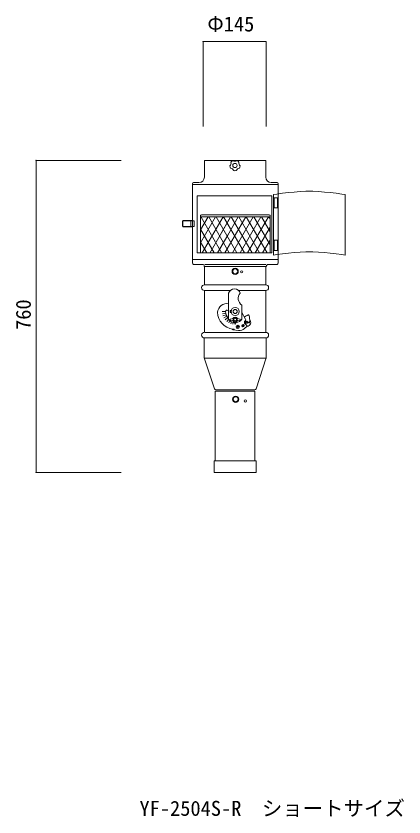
# Model space of a CAD drawing. Units: millimetres, scale not verified. Extents: x -3387 to 3543, y -3678 to 2298.
# Drawn here: x 695 to 3543, y -3632 to 2247 of the extents above; entities that cross this region are included whole.
import ezdxf
from ezdxf.enums import TextEntityAlignment as Align

# ---------------------------------------------------------------- set-up
doc = ezdxf.new("R2010")
doc.units = ezdxf.units.MM
doc.header["$LTSCALE"] = 3
doc.header["$PDMODE"] = 32
doc.header["$PDSIZE"] = 1.5
doc.linetypes.add('DASHED1', pattern=[1.8, 1.2, -0.6])
doc.linetypes.add('LONG_DASHED1', pattern=[7, 6, -1])
doc.layers.add('1-1_NOTE', color=7, linetype='Continuous', lineweight=9)
doc.styles.add('ＭＳ ゴシック', font='')
doc.styles.get('ＭＳ ゴシック').set_extended_font_data('MS Gothic')

msp = doc.modelspace()

# ---------------------------------------------------------------- linework, layer by layer
at = {"layer": '1-1_NOTE'}
for p, q in [((2068.656, 2059.663), (2530.656, 2059.663)), ((2068.656, 2059.663), (2068.656, 1434.992)), ((2530.656, 2059.663), (2530.656, 1434.992)), ((841.739, 1187.183), (841.739, -1103.765)), ((2077.789, 1063.963), (2077.789, 1187.183)), ((2077.789, 1187.183), (2528.395, 1187.183)), ((2291.704, 1182.963), (2312.5, 1182.963)), ((2528.395, 1063.963), (2528.395, 1187.183)), ((2528.395, 1158.963), (2528.395, 1059.968)), ((1989.858, 1009.655), (2619.858, 1009.655)), ((1989.895, 432.963), (1989.895, 1014.963)), ((2037.789, 1023.963), (1998.895, 1023.963)), ((2568.395, 1023.963), (2610.895, 1023.963)), ((2619.895, 945.115), (2619.895, 1014.963)), ((2571.74, 927.426), (2024.027, 927.426)), ((2024.027, 927.426), (2024.027, 507.426)), ((2571.74, 927.426), (2571.74, 507.426)), ((2583.85, 936.304), (2583.85, 492.304)), ((2584.49, 837.623), (2584.49, 912.623)), ((2584.49, 897.623), (2590.49, 897.623)), ((3111.85, 936.304), (3111.85, 492.304)), ((2590.49, 852.623), (2584.49, 852.623)), ((2049.456, 781.561), (2049.456, 507.426)), ((2049.456, 772.561), (2559.456, 772.561)), ((2159.649, 772.561), (2049.456, 581.7)), ((2104.224, 772.561), (2049.456, 677.7)), ((2053.588, 771.238), (2206.588, 507.238)), ((2055.456, 787.561), (2553.456, 787.561)), ((2214.812, 772.613), (2061.812, 508.613)), ((2109.773, 771.753), (2259.773, 507.753)), ((2269.565, 771.238), (2116.565, 507.238)), ((2232.267, 653.005), (2163.241, 772.561)), ((2270.501, 772.561), (2208.654, 665.441)), ((2371.742, 507.426), (2218.666, 772.561)), ((2381.352, 772.561), (2228.276, 507.426)), ((2325.926, 772.561), (2248.996, 639.315)), ((2427.168, 507.426), (2274.092, 772.561)), ((2436.777, 772.561), (2283.701, 507.426)), ((2482.594, 507.426), (2329.518, 772.561)), ((2492.203, 772.561), (2339.127, 507.426)), ((2538.019, 507.426), (2384.943, 772.561)), ((2547.629, 772.561), (2394.553, 507.426)), ((2559.456, 566.297), (2440.369, 772.561)), ((2559.456, 662.297), (2495.794, 772.561)), ((2559.456, 758.297), (2551.22, 772.561)), ((2559.456, 781.561), (2559.456, 507.426)), ((1917.99, 703.557), (1917.99, 741.957)), ((1920.39, 703.557), (1920.39, 741.957)), ((1922.79, 746.757), (1985.19, 746.757)), ((1922.79, 744.357), (1985.19, 744.357)), ((1979.295, 743.275), (1979.295, 702.475)), ((2003.295, 743.275), (1979.295, 743.275)), ((2003.295, 743.275), (2003.295, 702.475)), ((1922.79, 701.157), (1985.19, 701.157)), ((1922.79, 698.757), (1985.19, 698.757)), ((1979.295, 702.475), (2003.295, 702.475)), ((2150.04, 507.426), (2049.456, 681.643)), ((2208.654, 665.441), (2196.072, 643.647)), ((2316.317, 507.426), (2232.267, 653.005)), ((2559.456, 697.046), (2449.978, 507.426)), ((2248.996, 639.315), (2172.85, 507.426)), ((2559.456, 601.046), (2505.404, 507.426)), ((2584.384, 526.16), (2584.384, 601.16)), ((2094.614, 507.426), (2049.456, 585.643)), ((2584.384, 586.16), (2590.384, 586.16)), ((2590.384, 541.16), (2584.384, 541.16)), ((2024.027, 507.426), (2571.74, 507.426)), ((2619.895, 432.963), (2619.895, 501.115)), ((2619.895, 459.963), (1989.895, 459.963)), ((2061.895, 423.963), (1998.895, 423.963)), ((2529.895, 423.963), (2079.895, 423.963)), ((2547.895, 423.963), (2610.895, 423.963)), ((2078.395, 273.963), (2078.395, 408.963)), ((2531.395, 408.963), (2081.395, 408.963)), ((2528.395, 273.963), (2528.395, 408.963)), ((2531.395, 273.963), (2075.395, 273.963)), ((2078.395, -74.037), (2078.395, 231.963)), ((2265.222, 231.963), (2078.395, 231.963)), ((2255.815, 22.578), (2255.815, 213.078)), ((2528.395, 231.963), (2330.481, 231.963)), ((2528.395, -74.037), (2528.395, 231.963)), ((2351.815, 22.578), (2351.815, 124.578)), ((2233.336, 78.078), (2208.494, 78.078)), ((2234.407, 65.839), (2209.943, 61.525)), ((2266.315, 69.828), (2266.315, 86.328)), ((2274.972, 86.328), (2266.315, 86.328)), ((2274.972, 69.828), (2266.315, 69.828)), ((2379.922, 22.519), (2351.378, 71.439)), ((2237.587, 53.972), (2214.243, 45.476)), ((2242.779, 42.838), (2221.265, 30.417)), ((2249.825, 32.775), (2230.795, 16.807)), ((2256.424, 21.599), (2242.544, 5.058)), ((2265.112, 11.041), (2256.155, -4.473)), ((2266.334, 13.74), (2288.815, 10.74)), ((2276.39, 2.728), (2271.214, -11.495)), ((2341.297, 13.74), (2318.815, 10.74)), ((2372.805, 4.113), (2379.271, 12.481)), ((2401.085, -2.922), (2396.882, 1.937)), ((2282.694, -51.386), (2296.815, -50.744)), ((2282.83, -54.383), (2282.694, -51.386)), ((2285.539, -57.202), (2285.863, -54.245)), ((2326.924, -61.741), (2285.539, -57.202)), ((2289.591, -2.591), (2287.263, -15.795)), ((2303.815, -10.422), (2303.815, -17.243)), ((2318.295, -36.564), (2318.416, -33.566)), ((2321.293, -36.684), (2318.295, -36.564)), ((2321.413, -33.687), (2318.416, -33.566)), ((2321.172, -39.682), (2321.293, -36.684)), ((2324.17, -39.803), (2321.172, -39.682)), ((2321.413, -33.687), (2321.534, -30.689)), ((2324.532, -30.81), (2321.534, -30.689)), ((2324.17, -39.803), (2324.29, -36.805)), ((2327.288, -36.926), (2324.29, -36.805)), ((2324.411, -33.807), (2324.532, -30.81)), ((2327.408, -33.928), (2324.411, -33.807)), ((2327.288, -36.926), (2327.408, -33.928)), ((2372.716, -47.478), (2392.838, -30.074)), ((2386.57, -22.828), (2373.12, -7.278)), ((2392.838, -30.074), (2386.57, -22.828)), ((2265.895, -116.037), (2072.395, -116.037)), ((2076.895, -116.037), (2076.895, -236.037)), ((2076.924, -263.292), (2076.924, -117.107)), ((2080.067, -75.398), (2533.849, -75.398)), ((2528.395, -116.037), (2265.895, -116.037)), ((2531.701, -263.28), (2531.701, -115.324)), ((2152.313, -489.456), (2076.924, -263.292)), ((2080.988, -264.984), (2532.421, -264.984)), ((2457.24, -489.421), (2531.701, -263.28)), ((2157.69, -507.069), (2448.69, -507.069)), ((2157.69, -1020.222), (2157.69, -507.069)), ((2447.742, -496.294), (2161.799, -496.294)), ((2448.69, -507.069), (2448.69, -1020.629)), ((2148.768, -1018.934), (2457.749, -1018.934)), ((2457.749, -1018.934), (2457.749, -1103.765))]:
    msp.add_line(p, q, dxfattribs=at)
at = {"layer": '1-1_NOTE', "color": 4}
for p, q in [((841.739, 1187.183), (1466.409, 1187.183)), ((841.739, -1103.765), (1466.409, -1103.765))]:
    msp.add_line(p, q, dxfattribs=at)
at = {"layer": '1-1_NOTE', "linetype": 'DASHED1'}
for p, q in [((2619.895, 501.115), (2619.895, 945.115)), ((2590.49, 912.623), (2590.49, 837.623)), ((2614.49, 837.623), (2584.49, 837.623)), ((2584.384, 601.16), (2614.384, 601.16)), ((2590.384, 601.16), (2590.384, 526.16)), ((2614.384, 601.16), (2614.384, 526.16)), ((2614.384, 526.16), (2584.384, 526.16))]:
    msp.add_line(p, q, dxfattribs=at)
at = {"layer": '1-1_NOTE'}
for points in [[(2583.85, 936.304), (2608.707, 939.683), (2651.565, 945.335), (2694.422, 950.5), (2737.279, 954.87), (2780.136, 958.138), (2822.993, 959.994), (2847.85, 960.304), (2872.707, 959.994), (2915.565, 958.138), (2958.422, 954.87), (3001.279, 950.5), (3044.136, 945.335), (3086.993, 939.683), (3111.85, 936.304)], [(2583.85, 492.304), (2608.707, 495.683), (2651.565, 501.335), (2694.422, 506.5), (2737.279, 510.87), (2780.136, 514.138), (2822.993, 515.994), (2847.85, 516.304), (2872.707, 515.994), (2915.565, 514.138), (2958.422, 510.87), (3001.279, 506.5), (3044.136, 501.335), (3086.993, 495.683), (3111.85, 492.304)], [(2266.334, 13.74), (2266.334, 22.74), (2288.815, 25.74)], [(2341.297, 13.74), (2341.297, 22.74), (2318.815, 25.74)], [(2282.83, -54.383), (2296.952, -53.741), (2296.815, -50.744)], [(2295.565, -3.813), (2303.815, -10.422), (2312.065, -3.813)], [(2148.768, -1018.934), (2148.768, -1103.765), (2457.749, -1103.765)]]:
    msp.add_lwpolyline(points, dxfattribs=at)
at = {"layer": '1-1_NOTE', "linetype": 'DASHED1'}
msp.add_lwpolyline([(2584.49, 912.623), (2614.49, 912.623), (2614.49, 837.623)], dxfattribs=at)
at = {"layer": '1-1_NOTE'}
msp.add_lwpolyline([(2355.366, -18.853), (2352.415, -27.355), (2358.303, -34.162), (2367.142, -32.467), (2370.093, -23.964), (2364.205, -17.157)], close=True, dxfattribs=at)
for centre, radius in [((2302.102, 1149.552), 15.75), ((2303.796, 372.892), 23), ((2304.006, 372.854), 18), ((2351.887, 368.949), 8), ((2303.815, 78.078), 30), ((2303.815, 78.078), 15), ((2303.815, 18.24), 15), ((2303.815, 18.24), 9), ((2387.806, -1.413), 7.5), ((2387.806, -1.413), 6), ((2322.852, -35.246), 12), ((2361.254, -25.66), 4.5), ((2306.796, -566.108), 23), ((2307.006, -566.146), 18), ((2378.251, -578.335), 9)]:
    msp.add_circle(centre, radius, dxfattribs=at)
for centre, radius, start, end in [((2302.102, 1149.552), 38.25, 112.35627, 139.64373), ((2302.102, 1210.302), 29.25, 240.17187, 299.82813), ((2302.102, 1149.552), 38.25, 40.35627, 67.64373), ((2244.325, 1168.325), 29.25, 312.17187, 11.82813), ((2302.102, 1149.552), 38.25, 184.35627, 211.64373), ((2266.394, 1100.404), 29.25, 24.17187, 83.82813), ((2337.81, 1100.404), 29.25, 96.17187, 155.82813), ((2359.879, 1168.325), 29.25, 168.17187, 227.82813), ((2301.99, 1149.552), 38.25, 328.35627, 355.64373), ((2302.102, 1149.552), 38.25, 328.35627, 355.64373), ((2037.789, 1063.963), 40, 270, 0), ((2302.102, 1149.552), 38.25, 256.35627, 283.64373), ((2568.395, 1063.963), 40, 180, 270), ((1998.895, 1014.963), 9, 90, 180), ((2610.895, 1014.963), 9, 0, 90), ((2055.456, 781.561), 6, 90, 180), ((2553.456, 781.561), 6, 0, 90), ((1922.79, 741.957), 4.8, 90, 180), ((1922.79, 741.957), 2.4, 90, 180), ((1985.19, 741.957), 4.8, 15.93796, 90), ((1985.19, 741.957), 2.4, 33.31165, 90), ((1922.79, 703.557), 4.8, 180, 270), ((1922.79, 703.557), 2.4, 180, 270), ((1985.19, 703.557), 2.4, 270, 333.20451), ((1985.19, 703.557), 4.8, 270, 346.97339), ((1998.895, 432.963), 9, 180, 270), ((2061.895, 408.963), 15, 0, 90), ((2547.895, 408.963), 15, 90, 180), ((2610.895, 432.963), 9, 270, 0), ((2078.395, 252.963), 21, 90, 270), ((2298.404, 197.848), 45.23, 19.67743, 160.32256), ((2528.395, 252.963), 21, 270, 90), ((2386.378, 173.716), 60.076, 139.06517, 234.87869), ((2245.038, 63.429), 72.129, 81.40654, 172.99953), ((2303.815, 78.078), 130.5, 182.57289, 262.23984), ((2244.567, 77.442), 11.249, 90, 181.22952), ((2303.815, 78.078), 70.5, 180.51668, 227.08981), ((2244.567, 77.442), 11.249, 3.23477, 90), ((2303.815, 51.744), 56.167, 211.28448, 261.55359), ((2303.815, 18.24), 18, 90, 156.05156), ((2303.815, 18.24), 18, 203.94843, 336.05156), ((2303.815, 18.24), 18, 23.94843, 90), ((2303.815, 51.744), 56.167, 278.4464, 328.7155), ((2434.501, -50.771), 109.221, 109.2178, 125.62424), ((2379.927, -1.39), 9, 142.30957, 220.8582), ((2387.806, -5.913), 12, 45, 220.8582), ((2372.149, 17.984), 9, 322.30957, 30.26373), ((2387.806, -1.413), 30, 277.19296, 41.19754), ((2400.805, 48.558), 4.5, 80.26373, 119.82397), ((2404.488, 0.022), 4.5, 220.8582, 4.3978), ((2400.805, 48.558), 4.5, 358.37778, 80.26373), ((2308.637, 17.248), 101.748, 350.44992, 19.28555), ((2333.464, -2.098), 60, 263.74202, 310.8582), ((2078.395, -95.037), 21, 90, 270), ((2528.395, -95.037), 21, 270, 90), ((2083.924, -260.745), 7, 180, 203.82426), ((2083.924, -261.802), 7, 180, 202.91998), ((2524.701, -260.755), 7, 335.83337, 0), ((2524.701, -263.661), 7, 336.52901, 0), ((2161.799, -486.294), 10, 198.43495, 270), ((2447.742, -486.294), 10, 270, 341.77492)]:
    msp.add_arc(centre, radius, start, end, dxfattribs=at)
at = {"layer": '1-1_NOTE', "linetype": 'LONG_DASHED1'}
msp.add_arc((2387.806, -5.913), 59.25, 73.48132, 80.26373, dxfattribs=at)
at = {"layer": '1-1_NOTE'}
for p in [(2068.656, 2059.663), (2530.656, 2059.663)]:
    msp.add_point(p, dxfattribs=at)
at = {"layer": '1-1_NOTE', "color": 1}
for p in [(841.739, 1187.183), (841.739, -1103.765)]:
    msp.add_point(p, dxfattribs=at)

# ---------------------------------------------------------------- texts
at = {"layer": '1-1_NOTE', "color": 3, "style": 'ＭＳ ゴシック'}
msp.add_text('Φ145', height=110, dxfattribs=at).set_placement((2099.397, 2100.292), align=Align.BOTTOM_LEFT)
at = {"layer": '1-1_NOTE', "style": 'ＭＳ ゴシック'}
msp.add_text('760', height=110, rotation=90, dxfattribs=at).set_placement((836.66, -57.509), align=Align.BOTTOM_LEFT)
msp.add_text('YF-2504S-R\u3000ショートサイズ', height=110, dxfattribs=at).set_placement((1600.993, -3656.983), align=Align.BOTTOM_LEFT)

doc.saveas('drawing.dxf')
